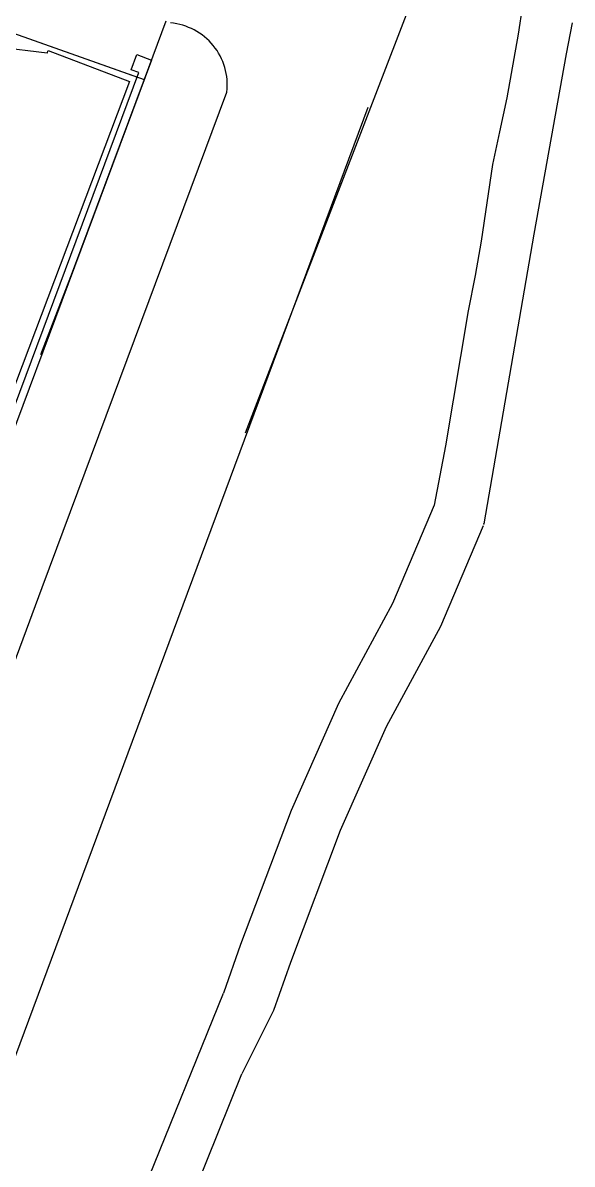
# Model space of a CAD drawing. Header units: millimetres. Extents: x 521005098 to 522149999836, y 174611071 to 175300000107.
# Drawn here: x 522092216333 to 522116380036, y 175072877038 to 175123114192 of the extents above; entities that cross this region are included whole.
import ezdxf

# ---------------------------------------------------------------- set-up
doc = ezdxf.new("R2010")
doc.units = ezdxf.units.MM
doc.header["$LTSCALE"] = 200
doc.header["$PDSIZE"] = 200
for name, color, linetype in [('0-35TEXT', 3, 'Continuous'), ('siteplan$0$0-35TEXT', 3, 'Continuous'), ('siteplan$0$siteplan$0$10', 1, 'Continuous'), ('siteplan$0$siteplan$0$14', 1, 'Continuous'), ('siteplan$0$siteplan$0$19', 1, 'Continuous'), ('siteplan$0$siteplan$0$25', 1, 'Continuous'), ('siteplan$0$siteplan$0$57', 1, 'Continuous'), ('siteplan$0$siteplan$0$8', 1, 'Continuous'), ('siteplan$0$siteplan$0$9', 1, 'Continuous')]:
    doc.layers.add(name, color=color, linetype=linetype)
doc.layers.get('siteplan$0$0-35TEXT').off()

# ---------------------------------------------------------------- blocks, each defined once
blk = doc.blocks.new('siteplan$0$siteplan')
at = {"layer": 'siteplan$0$siteplan$0$10', "color": 8}
for p, q in [((21614.19, 75023.88), (21614, 75022.62)), ((21616.38, 75023.12), (21616.12, 75021.75)), ((21614, 75022.62), (21613.5, 75019.81)), ((21616.12, 75021.75), (21614.69, 75013.81)), ((21613.5, 75019.81), (21613.19, 75018.31)), ((21613.19, 75018.31), (21612.88, 75016.88)), ((21612.88, 75016.88), (21612.38, 75013.5)), ((21614.69, 75013.81), (21612.5, 75001.06)), ((21612.38, 75013.5), (21612.12, 75012)), ((21612.12, 75012), (21611.81, 75010.44)), ((21611.81, 75010.44), (21610.81, 75004.5)), ((21610.81, 75004.5), (21610.31, 75001.88)), ((21610.31, 75001.88), (21608.482, 74997.557)), ((21612.462, 75000.97), (21610.591, 74996.544)), ((21608.482, 74997.557), (21606.104, 74993.159)), ((21610.591, 74996.544), (21608.203, 74992.129)), ((21606.104, 74993.159), (21604.018, 74988.446)), ((21608.203, 74992.129), (21606.181, 74987.56)), ((21604.018, 74988.446), (21601.794, 74982.551)), ((21606.181, 74987.56), (21603.99, 74981.751)), ((21601.794, 74982.551), (21601.041, 74980.409)), ((21603.99, 74981.751), (21603.246, 74979.634)), ((21592.558, 74959.444), (21601.041, 74980.409)), ((21603.246, 74979.634), (21601.854, 74976.854)), ((21594.492, 74958.66), (21601.854, 74976.854))]:
    blk.add_line(p, q, dxfattribs=at)
blk.add_point((21612.5, 75001.06), dxfattribs=at)
at = {"layer": 'siteplan$0$siteplan$0$14', "color": 8}
for p, q in [((21593.06, 74998.26), (21601.193, 75020.069)), ((21585.085, 74976.711), (21593.06, 74998.26))]:
    blk.add_line(p, q, dxfattribs=at)
blk.add_arc((21598.474, 75020.383), 2.736, 353.4076, 84.9866, dxfattribs=at)
at = {"layer": 'siteplan$0$siteplan$0$19', "color": 8}
for p, q in [((21596.978, 75021.05), (21597.226, 75021.716)), ((21597.226, 75021.716), (21597.873, 75021.474)), ((21597.873, 75021.474), (21581.43, 74977.343)), ((21583.96, 74985.085), (21597.325, 75020.921)), ((21597.325, 75020.921), (21596.978, 75021.05))]:
    blk.add_line(p, q, dxfattribs=at)
at = {"layer": 'siteplan$0$siteplan$0$25', "color": 8}
blk.add_line((21554.913, 75035.725), (21597.253, 75020.729), dxfattribs=at)
at = {"layer": 'siteplan$0$siteplan$0$57', "color": 8}
for p, q in [((21593.281, 75021.774), (21588.173, 75022.402)), ((21593.281, 75021.774), (21593.324, 75021.889)), ((21593.324, 75021.889), (21596.903, 75020.539)), ((21596.903, 75020.539), (21581.726, 74980.305))]:
    blk.add_line(p, q, dxfattribs=at)
at = {"layer": 'siteplan$0$siteplan$0$8', "color": 8}
for p, q in [((21610, 75025.88), (21602, 75005.06)), ((21598.838, 74996.348), (21607.404, 75019.406)), ((21582.335, 74951.928), (21598.838, 74996.348))]:
    blk.add_line(p, q, dxfattribs=at)
at = {"layer": 'siteplan$0$siteplan$0$9', "color": 8}
for p, q in [((21598.5, 75023.19), (21597.56, 75020.62)), ((21591.56, 75022.75), (21597.56, 75020.62)), ((21597.56, 75020.62), (21594.38, 75012.12)), ((21594.38, 75012.12), (21593, 75008.5))]:
    blk.add_line(p, q, dxfattribs=at)
blk = doc.blocks.new('siteplan')
at = {"layer": 'siteplan$0$0-35TEXT', "xscale": 1000, "yscale": 1000, "zscale": 1000}
blk.add_blockref('siteplan$0$siteplan', (500000000, 100000000), dxfattribs=at)

msp = doc.modelspace()

# ---------------------------------------------------------------- block references
at = {"layer": '0-35TEXT', "xscale": 1000, "yscale": 1000, "zscale": 1000}
msp.add_blockref('siteplan', (500000094.73971, 99999891.38169), dxfattribs=at)

doc.saveas('drawing.dxf')
